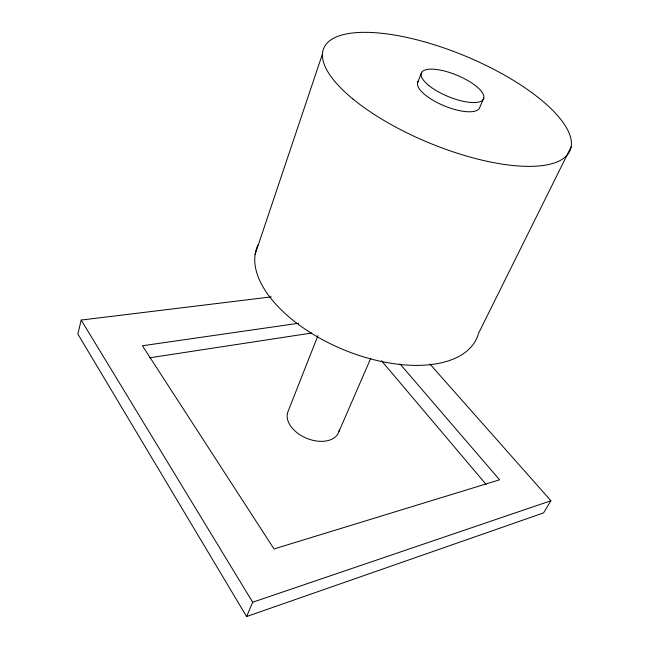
<?xml version="1.0" encoding="UTF-8"?>
<svg xmlns="http://www.w3.org/2000/svg" width="649" height="649" viewBox="0 0 649 649"><rect width="100%" height="100%" fill="white"/><g stroke="black" fill="none" stroke-linecap="round" stroke-linejoin="round"><path stroke-width="0.97" d="M271.298 296.885L81.19 320.062L77.848 334.032L246.604 616.55L543.521 512.913L550.92 500.752L430.011 364.146M255.106 254.416L322.472 53.932M317.913 335.671L287.921 411.782A27.38 17.628 22.5 0 0 308.94 439.162A27.38 17.628 22.5 0 0 339.403 429.597M417.737 82.318L421.363 73.11M246.604 616.55L252.688 602.231L550.92 500.752M339.005 431.415L370.757 358.313M483.829 97.983L479.895 107.044A33.488 11.747 22.5 0 1 443.445 105.519A33.488 11.747 22.5 0 1 418.54 80.987M571.152 146.852L478.435 333.529A118.945 62.434 22.5 0 1 345.649 350.541A118.945 62.434 22.5 0 1 257.888 245.071M149.546 357.818L311.707 333.034M298.645 323.251L142.423 345.755L274.032 548.949L499.576 479.798L399.954 363.878M381.515 360.771L486.093 484.422M81.19 320.062L252.688 602.231M352.894 98.972A133.337 47.028 22.5 0 0 564.614 157.569A133.337 47.028 22.5 0 0 423.286 41.504A133.337 47.028 22.5 0 0 352.894 98.972M428.729 85.408A33.659 11.528 22.5 0 0 482.166 100.554A33.659 11.528 22.5 0 0 446.642 71.617A33.659 11.528 22.5 0 0 428.729 85.408"/></g></svg>
